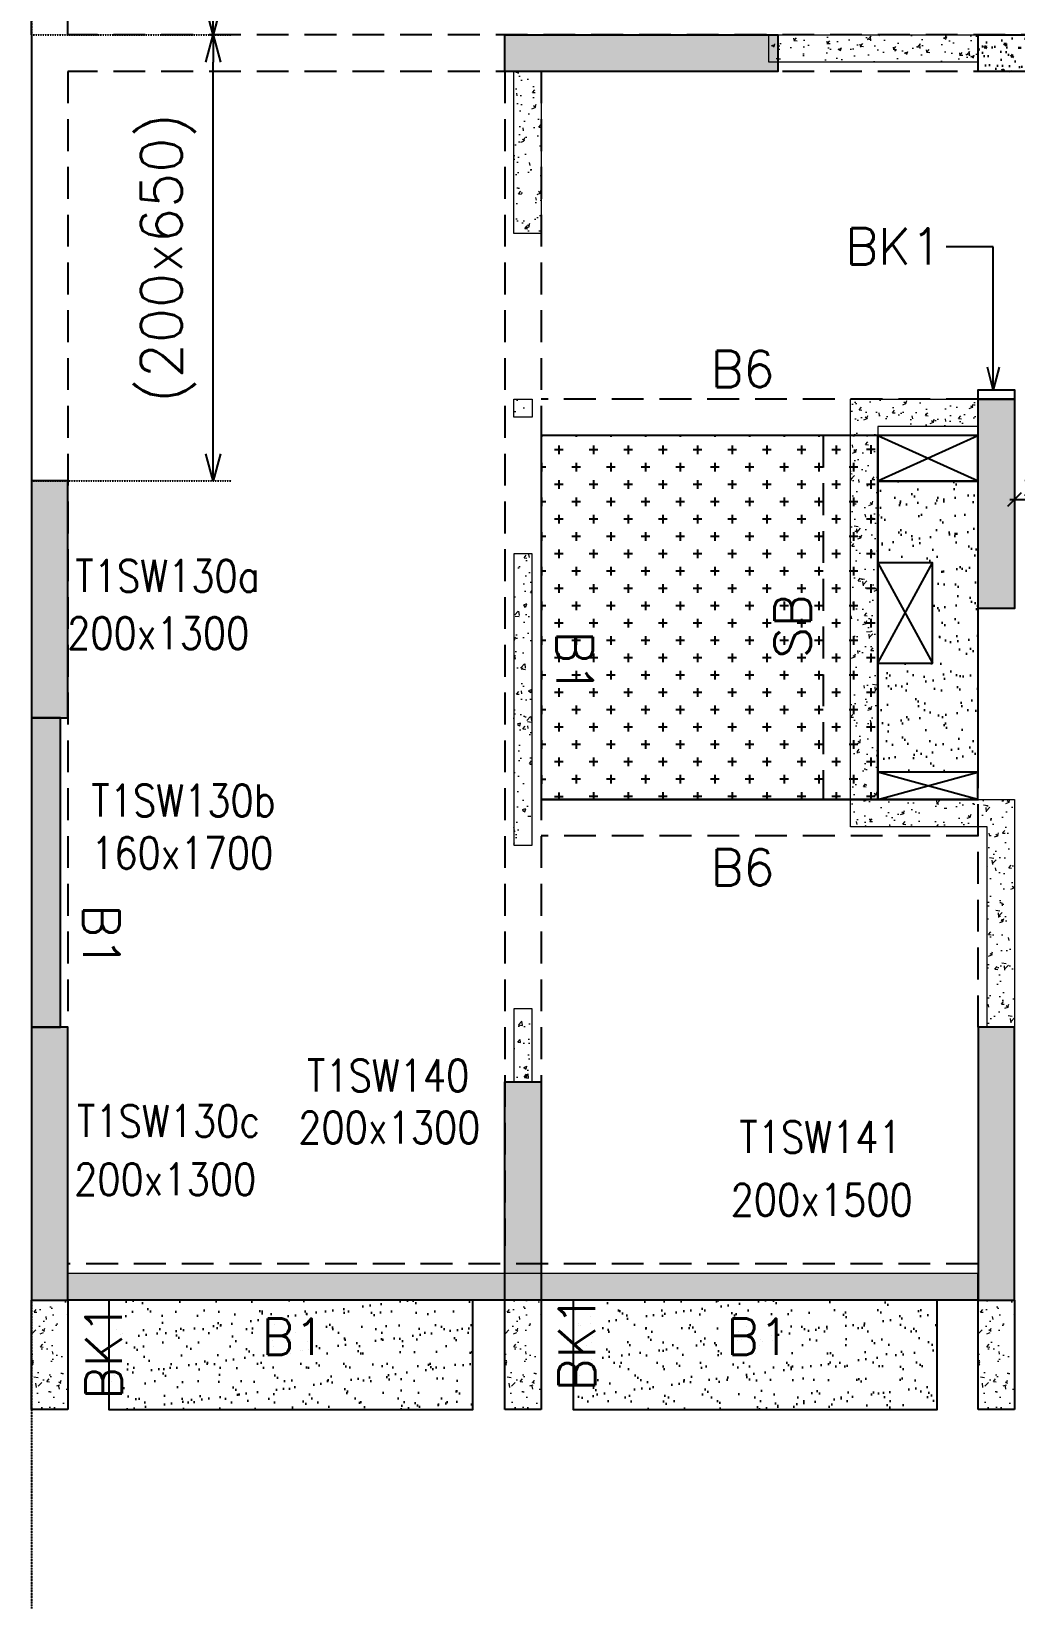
# Model space of a CAD drawing. Header units: millimetres. Extents: x 1078357 to 2594950, y -4969473 to -4636555.
# Drawn here: x 1628183 to 1633584, y -4670089 to -4661428 of the extents above; entities that cross this region are included whole.
import ezdxf

# ---------------------------------------------------------------- set-up
doc = ezdxf.new("R2010")
doc.units = ezdxf.units.MM
doc.header["$PDMODE"] = 35
for name, pattern in [('CONTINOUS', [0]), ('DOT', [0.25, 0, -0.25]), ('HIDDEN', [0.375, 0.25, -0.125]), ('New Retail block$0$CONTINOUS', [0])]:
    doc.linetypes.add(name, pattern=pattern)
doc.layers.get('0').update_dxf_attribs({"lineweight": 0})
doc.layers.get('Defpoints').update_dxf_attribs({"lineweight": 0})
for name, color, linetype, lineweight in [('A-_ANOTDIMA_D-', 6, 'Continuous', 13), ('COL. NO.', 30, 'Continuous', 25), ('COL. SIZE', 7, 'Continuous', 25), ('DIM', 9, 'Continuous', 25), ('HATCH', 8, 'Continuous', 30), ('RCC UPSTAND', 43, 'Continuous', 30), ('S-NON STR RCC WALL', 8, 'Continuous', 0)]:
    doc.layers.add(name, color=color, linetype=linetype, lineweight=lineweight)
for name, color, linetype in [('B-200x325', 201, 'HIDDEN'), ('B-200x450', 52, 'HIDDEN'), ('B-200x650', 241, 'HIDDEN'), ('B-300xSLAB THK.', 151, 'Continuous'), ('BK1-200x650', 241, 'HIDDEN'), ('DROP SLAB', 8, 'Continuous'), ('EXPANSION JOINT', 10, 'HIDDEN'), ('NON STR. RCC WALL', 6, 'Continuous'), ('S-COLUMN_SHEAR WALL', 1, 'Continuous'), ('S-DIM', 2, 'Continuous'), ('S-PROJECTION', 54, 'New Retail block$0$CONTINOUS'), ('SLAB FOLD', 8, 'Continuous')]:
    doc.layers.add(name, color=color, linetype=linetype)
doc.styles.add('Roman', font='romans')
doc.styles.add('ROMANS', font='romans.shx', dxfattribs={"width": 0.85})
doc.dimstyles.new('HARESH', dxfattribs={"dimtxt": 150, "dimasz": 75, "dimexe": 0, "dimexo": 0, "dimgap": 25, "dimtad": 1, "dimdec": 0, "dimdsep": 46, "dimtxsty": 'Roman', "dimblk": 'OBLIQUE', "dimcen": 225, "dimdle": 25, "dimclrd": 2, "dimclre": 2, "dimclrt": 7, "dimadec": 8, "dimazin": 1, "dimtfac": 1, "dimtdec": 0, "dimtmove": 0, "dimatfit": 0, "dimfxl": 1, "dimlwd": -1, "dimlwe": -1, "dimarcsym": 0})

# ---------------------------------------------------------------- blocks, each defined once
blk = doc.blocks.new('_Oblique')
at = {"color": 0, "linetype": 'ByBlock', "lineweight": -2}
blk.add_line((-0.5, -0.5), (0.5, 0.5), dxfattribs=at)
blk = doc.blocks.new('*D1179')
at = {"layer": 'Defpoints', "color": 0, "ltscale": 700, "transparency": 16777216}
for p in [(1633583.3, -4663596.7, 0), (1634258, -4663596.6, 0), (1633583.3, -4663998.7)]:
    blk.add_point(p, dxfattribs=at)
at = {"layer": 'DIM', "color": 2, "ltscale": 700, "transparency": 16777216}
for p, q in [((1633583.3, -4663596.7), (1633583.3, -4663998.7)), ((1634258, -4663596.6), (1634258, -4663998.7)), ((1634283, -4663998.7), (1633558.3, -4663998.7))]:
    blk.add_line(p, q, dxfattribs=at)
at = {"layer": 'DIM', "color": 2, "ltscale": 700, "transparency": 16777216, "xscale": 75, "yscale": 75, "zscale": 75, "rotation": 180}
blk.add_blockref('_Oblique', (1633583.3, -4663998.7), dxfattribs=at)
at = {"layer": 'DIM', "color": 2, "ltscale": 700, "transparency": 16777216, "xscale": 75, "yscale": 75, "zscale": 75}
blk.add_blockref('_Oblique', (1634258, -4663998.7), dxfattribs=at)
at = {"layer": 'DIM', "color": 7, "ltscale": 700, "transparency": 16777216, "insert": (1633920.6, -4663923.7), "char_height": 150, "attachment_point": 5, "style": 'Roman'}
blk.add_mtext('{\\H0.666667x;200x650}', dxfattribs=at)
blk = doc.blocks.new('_Open30')
at = {"color": 0, "linetype": 'ByBlock', "lineweight": -2}
for p, q in [((-1, 0.268), (0, 0)), ((0, 0), (-1, -0.268)), ((0, 0), (-1, 0))]:
    blk.add_line(p, q, dxfattribs=at)
blk = doc.blocks.new('*D1216')
at = {"layer": 'Defpoints', "color": 0, "linetype": 'CONTINOUS', "ltscale": 0.5, "transparency": 16777216}
for p in [(1628183.5, -4661446.2, 0), (1629180.6, -4661446.2), (1628183.5, -4663896.1, 0)]:
    blk.add_point(p, dxfattribs=at)
at = {"layer": 'S-DIM', "color": 2, "linetype": 'DOT', "ltscale": 0.5, "transparency": 16777216}
for p, q in [((1628183.5, -4661446.2), (1629280.6, -4661446.2)), ((1628183.5, -4663896.1), (1629280.6, -4663896.1))]:
    blk.add_line(p, q, dxfattribs=at)
at = {"layer": 'S-DIM', "color": 2, "linetype": 'CONTINOUS', "ltscale": 0.5, "transparency": 16777216}
blk.add_line((1629180.6, -4663746.1), (1629180.6, -4661596.2), dxfattribs=at)
at = {"layer": 'S-DIM', "color": 2, "linetype": 'CONTINOUS', "ltscale": 0.5, "transparency": 16777216, "xscale": 150, "yscale": 150, "zscale": 150}
for p, rotation in [((1629180.6, -4661446.2), 90), ((1629180.6, -4663896.1), 270)]:
    blk.add_blockref('_Open30', p, dxfattribs=dict(at, rotation=rotation))
at = {"layer": 'S-DIM', "color": 7, "linetype": 'CONTINOUS', "ltscale": 0.5, "transparency": 16777216, "insert": (1628934.2, -4662671.1), "char_height": 225, "attachment_point": 5, "rotation": 90, "style": 'Roman'}
blk.add_mtext('(200x650)', dxfattribs=at)
blk = doc.blocks.new('*D1217')
at = {"layer": 'Defpoints', "color": 0, "linetype": 'CONTINOUS', "ltscale": 0.5, "transparency": 16777216}
for p in [(1628183.5, -4659446.1, 0), (1628183.5, -4661446.2, 0), (1629180.6, -4661446.2)]:
    blk.add_point(p, dxfattribs=at)
at = {"layer": 'S-DIM', "color": 2, "linetype": 'DOT', "ltscale": 0.5, "transparency": 16777216}
for p, q in [((1628183.5, -4659446.1), (1629280.6, -4659446.1)), ((1628183.5, -4661446.2), (1629280.6, -4661446.2))]:
    blk.add_line(p, q, dxfattribs=at)
at = {"layer": 'S-DIM', "color": 2, "linetype": 'CONTINOUS', "ltscale": 0.5, "transparency": 16777216}
blk.add_line((1629180.6, -4659596.1), (1629180.6, -4661296.2), dxfattribs=at)
at = {"layer": 'S-DIM', "color": 2, "linetype": 'CONTINOUS', "ltscale": 0.5, "transparency": 16777216, "xscale": 150, "yscale": 150, "zscale": 150}
for p, rotation in [((1629180.6, -4659446.1), 90), ((1629180.6, -4661446.2), 270)]:
    blk.add_blockref('_Open30', p, dxfattribs=dict(at, rotation=rotation))
at = {"layer": 'S-DIM', "color": 7, "linetype": 'CONTINOUS', "ltscale": 0.5, "transparency": 16777216, "insert": (1628934.2, -4660446.1), "char_height": 225, "attachment_point": 5, "rotation": 90, "style": 'Roman'}
blk.add_mtext('(200x450)', dxfattribs=at)
blk = doc.blocks.new('G$CD63B60BD')
at = {"layer": 'COL. NO.', "linetype": 'Continuous', "style": 'ROMANS', "width": 0.85}
for s, p in [('T1SW130a', (44965.2, 3891.1, -320.4)), ('T1SW130b', (45053.1, 2657.3, -320.4)), ('T1SW140', (46237.7, 1147.3, -320.4)), ('T1SW130c', (44974.3, 897.6, -323.1)), ('T1SW141', (48613.2, 809.1, -320.4))]:
    blk.add_text(s, height=175, dxfattribs=at).set_placement(p)
at = {"layer": 'COL. SIZE', "linetype": 'Continuous', "style": 'ROMANS', "width": 0.85}
for s, p in [('200x1300', (44920.6, 3577, -320.4)), ('160x1700', (45052.5, 2369.2, -320.4)), ('200x1300', (46190.3, 861.3, -320.4)), ('200x1300', (44958.9, 576.9, -323.1)), ('200x1500', (48565.8, 464.2, -320.4))]:
    blk.add_text(s, height=175, dxfattribs=at).set_placement(p)

msp = doc.modelspace()

# ---------------------------------------------------------------- hatches: boundary and pattern name
at = {"layer": 'DROP SLAB'}
h = msp.add_hatch(dxfattribs=at)
h.set_pattern_fill('CROSS', color=8, scale=15, angle=0.03079)
h.set_pattern_definition([(180.03079016, (-6069857.3, 28121287.04), (-95.19879988, -95.3011726), [47.625, -142.875]), (270.03079016, (-6069881.12, 28121310.84), (95.3011726, -95.19879988), [47.625, -142.875])])
h.paths.add_polyline_path([(1632833.3, -4663646.1), (1630983.3, -4663646), (1630983.3, -4665645.8), (1632833.3, -4665645.9)])
at = {"layer": 'HATCH'}
h = msp.add_hatch(dxfattribs=at)
h.set_pattern_fill('AR-SAND', color=8, scale=3, angle=359.97015)
h.set_pattern_definition([(37.47015413, (-4585435.56, 23611079.41), (-4.72361136, 146.8264517), [0, -115.824, 0, -129.54, 0, -123.825]), (7.4701541, (-4585435.56, 23611079.41), (134.9689868, 214.9772528), [0, -62.484, 0, -104.394, 0, -40.005]), (327.47015413, (-4585529.28, 23611079.46), (237.29790347, 0.3075449), [0, -38.1, 0, -137.16, 0, -179.07]), (317.4701541, (-4585529.28, 23611079.46), (229.1017424, 66.759465), [0, -19.05, 0, -89.916, 0, -102.87])])
h.paths.add_polyline_path([(1633382.6, -4665496.2), (1632832.6, -4665496.2), (1632832.6, -4664896.1), (1633132.5, -4664896.1), (1633132.5, -4664346.2), (1632832.6, -4664346.2), (1632832.6, -4663896.2), (1633382.5, -4663896.2)])
h = msp.add_hatch(dxfattribs=at)
h.set_pattern_fill('AR-SAND', color=8, scale=3, angle=179.97015)
h.set_pattern_definition([(37.47015413, (-3476374.46, 18703112.49), (-4.72361136, 146.8264517), [0, -115.824, 0, -129.54, 0, -123.825]), (7.4701541, (-3476374.46, 18703112.49), (134.9689868, 214.9772528), [0, -62.484, 0, -104.394, 0, -40.005]), (327.4701541, (-3476468.18, 18703112.54), (237.2979035, 0.3075449), [0, -38.1, 0, -137.16, 0, -179.07]), (317.4701541, (-3476468.18, 18703112.54), (229.1017424, 66.759465), [0, -19.05, 0, -89.916, 0, -102.87])])
h.paths.add_polyline_path([(1630608.5, -4668396.1), (1628608.5, -4668396.1), (1628608.5, -4668996.1), (1630608.5, -4668996.1)])
h = msp.add_hatch(dxfattribs=at)
h.set_pattern_fill('AR-SAND', color=8, scale=3, angle=179.97015)
h.set_pattern_definition([(37.47015413, (-3478924.46, 18703112.49), (-4.72361136, 146.8264517), [0, -115.824, 0, -129.54, 0, -123.825]), (7.4701541, (-3478924.46, 18703112.49), (134.9689868, 214.9772528), [0, -62.484, 0, -104.394, 0, -40.005]), (327.4701541, (-3479018.18, 18703112.54), (237.2979035, 0.3075449), [0, -38.1, 0, -137.16, 0, -179.07]), (317.4701541, (-3479018.18, 18703112.54), (229.1017424, 66.759465), [0, -19.05, 0, -89.916, 0, -102.87])])
h.paths.add_polyline_path([(1633158.5, -4668396.1), (1631158.5, -4668396.1), (1631158.5, -4668996.1), (1633158.5, -4668996.1)])
at = {"layer": 'RCC UPSTAND'}
h = msp.add_hatch(dxfattribs=at)
h.set_pattern_fill('AR-CONC', color=8, scale=20, angle=90)
h.set_pattern_definition([(140, (-1561941.7, -7196665.7), (12.550427, 143.4520365), [15, -165]), (85, (-1561941.7, -7196665.7), (-150.438427, -27.7502667), [12, -132]), (190.4514445, (-1561940.65, -7196653.75), (-137.887998, 115.7017693), [12.7480384, -140.2284224]), (136.1842, (-1561981.7, -7196665.7), (33.103856, 213.448266), [22.5, -247.5]), (186.6356355, (-1561978.94, -7196647.91), (-194.82372, 186.932389), [19.122068, -210.342752]), (81.184164, (-1561981.7, -7196665.7), (-194.82372, 186.932389), [18, -198]), (111, (-1561971.7, -7196645.7), (80.523778, 119.3814104), [15, -165]), (56, (-1561971.7, -7196645.7), (-145.030009, 48.6630664), [12, -132]), (161.4514447, (-1561964.99, -7196635.75), (-64.5062306, 168.0444753), [12.748038, -140.2284224]), (127.5, (-1561941.7, -7196665.7), (-66.57877077, 2.43197106), [0, -130.4, 0, -134, 0, -132.5]), (97.5, (-1561941.7, -7196665.7), (-78.8823424, 52.6139075), [0, -76.4, 0, -127.4, 0, -50.5]), (57.5, (-1561941.7, -7196710.3), (4.51097435, 106.7644872), [0, -50, 0, -156, 0, -207]), (47.5, (-1561941.7, -7196730.3), (-20.0209965, 116.6372339), [0, -65, 0, -103.6, 0, -147])])
h.paths.add_polyline_path([(1633383.3, -4661446.1), (1634058.3, -4661446.1), (1634058.3, -4661646.2), (1633383.3, -4661646.2)])
at = {"layer": 'S-COLUMN_SHEAR WALL', "lineweight": 25}
h = msp.add_hatch(color=1, dxfattribs=at)
h.dxf.hatch_style = 1
h.paths.add_polyline_path([(1630783.3, -4661446.1), (1632283.3, -4661446.1), (1632283.3, -4661646.1), (1630783.3, -4661646.1)])
h = msp.add_hatch(color=1, dxfattribs=at)
h.dxf.hatch_style = 1
h.paths.add_polyline_path([(1633383.3, -4663446.2), (1633583.3, -4663446.2), (1633583.3, -4664596.2), (1633383.3, -4664596.2)])
h = msp.add_hatch(color=1, dxfattribs=at)
h.dxf.hatch_style = 1
h.paths.add_polyline_path([(1628383.3, -4663896.1), (1628183.3, -4663896.1), (1628183.3, -4665196.1), (1628383.3, -4665196.1)])
at = {"layer": 'S-COLUMN_SHEAR WALL', "lineweight": 25, "extrusion": (-1.00316e-06, -2.11765e-11, 1)}
h = msp.add_hatch(color=1, dxfattribs=at)
h.dxf.hatch_style = 1
h.paths.add_polyline_path([(1628183.3, -4666896.2), (1628343.3, -4666896.2), (1628343.3, -4665196.1), (1628183.3, -4665196.1)])
at = {"layer": 'S-COLUMN_SHEAR WALL', "lineweight": 25}
h = msp.add_hatch(color=1, dxfattribs=at)
h.dxf.hatch_style = 1
h.paths.add_polyline_path([(1628183.3, -4668396.2), (1628383.3, -4668396.2), (1628383.3, -4666896.1), (1628183.3, -4666896.1)])
h = msp.add_hatch(color=1, dxfattribs=at)
h.dxf.hatch_style = 1
h.paths.add_polyline_path([(1633383.3, -4668396.2), (1633583.3, -4668396.2), (1633583.3, -4666896.1), (1633383.3, -4666896.1)])
h = msp.add_hatch(color=1, dxfattribs=at)
h.dxf.hatch_style = 1
h.paths.add_polyline_path([(1630983.3, -4667196.1), (1630983.3, -4668396.2), (1630783.3, -4668396.2), (1630783.3, -4667196.1)])
at = {"layer": 'S-NON STR RCC WALL', "ltscale": 700}
h = msp.add_hatch(dxfattribs=at)
h.set_pattern_fill('AR-CONC', color=256)
h.set_pattern_definition([(50, (508142.2, 15349.83), (182.184669, -15.9390855), [19.05, -209.55]), (355, (508142.2, 15349.83), (-35.2434214, 191.056845), [15.24, -167.640584]), (100.4514447, (508157.38, 15348.5), (146.941247, 175.117752), [16.190009, -178.0902446]), (46.1842, (508142.2, 15400.63), (271.079041, -42.042328), [28.575, -314.325]), (96.6355576, (508164.78, 15397.13), (237.404134, 247.426125), [24.285023, -267.135608]), (351.184151, (508142.2, 15400.63), (237.404134, 247.426125), [22.859967, -251.459732]), (21, (508167.6, 15387.93), (151.6143913, -102.265198), [19.05, -209.55]), (326, (508167.6, 15387.93), (61.802028, 184.187966), [15.24, -167.64]), (71.451445, (508180.23, 15379.41), (213.416419, 81.922769), [16.190009, -178.0899376]), (37.5, (508142.195, 15349.83), (3.08860325, 84.5550389), [0, -165.608, 0, -170.18, 0, -168.275]), (7.5, (508142.195, 15349.83), (66.8196625, 100.1805748), [0, -97.028, 0, -161.798, 0, -64.135]), (327.5, (508085.55, 15349.83), (135.5905952, -5.728744), [0, -63.5, 0, -198.12, 0, -262.89]), (317.5, (508060.15, 15349.83), (148.1291814, 25.426491), [0, -82.55, 0, -131.572, 0, -186.69])])
h.paths.add_polyline_path([(1632233.5, -4661446.1), (1633383.5, -4661446.1), (1633383.5, -4661596.1), (1632233.5, -4661596.1)])
at = {"layer": 'S-NON STR RCC WALL'}
h = msp.add_hatch(dxfattribs=at)
h.set_pattern_fill('AR-CONC', color=256, angle=180)
h.set_pattern_definition([(50, (-5820701.65, 28024606.46), (182.184669, -15.93908554), [19.05, -209.55]), (355, (-5820701.65, 28024606.46), (-35.2434214, 191.0568452), [15.24, -167.6405842]), (100.4514447, (-5820686.47, 28024605.14), (146.9412471, 175.1177519), [16.1900088, -178.0902446]), (46.1842, (-5820701.65, 28024657.26), (271.0790409, -42.042328), [28.575, -314.325]), (96.6355576, (-5820679.06, 28024653.76), (237.404134, 247.4261246), [24.2850231, -267.1356082]), (351.1841512, (-5820701.65, 28024657.26), (237.404134, 247.4261246), [22.859967, -251.459732]), (21, (-5820676.25, 28024644.56), (151.6143913, -102.2651982), [19.05, -209.55]), (326, (-5820676.25, 28024644.56), (61.8020283, 184.1879661), [15.24, -167.64]), (71.451445, (-5820663.61, 28024636.04), (213.4164193, 81.9227689), [16.1900088, -178.0899376]), (37.5, (-5820701.65, 28024606.463), (3.08860325, 84.55503887), [0, -165.608, 0, -170.18, 0, -168.275]), (7.5, (-5820701.65, 28024606.46), (66.8196625, 100.18057482), [0, -97.028, 0, -161.798, 0, -64.135]), (327.5, (-5820758.29, 28024606.46), (135.59059517, -5.72874399), [0, -63.5, 0, -198.12, 0, -262.89]), (317.5, (-5820783.69, 28024606.46), (148.1291814, 25.42649103), [0, -82.55, 0, -131.572, 0, -186.69])])
h.paths.add_polyline_path([(1630833.5, -4661646.1), (1630983.5, -4661646.1), (1630983.5, -4662536), (1630833.5, -4662536)])
h = msp.add_hatch(dxfattribs=at)
h.set_pattern_fill('AR-CONC', color=256, angle=180)
h.set_pattern_definition([(50, (2728108.03, -9345786.55), (182.184669, -15.9390855), [19.05, -209.55]), (355, (2728108.03, -9345786.55), (-35.2434214, 191.056845), [15.24, -167.640584]), (100.4514447, (2728123.21, -9345787.88), (146.941247, 175.117752), [16.190009, -178.0902446]), (46.1842, (2728108.03, -9345735.75), (271.079041, -42.042328), [28.575, -314.325]), (96.6355576, (2728130.62, -9345739.25), (237.404134, 247.426125), [24.285023, -267.135608]), (351.184151, (2728108.03, -9345735.75), (237.404134, 247.426125), [22.859967, -251.459732]), (21, (2728133.43, -9345748.45), (151.6143913, -102.265198), [19.05, -209.55]), (326, (2728133.43, -9345748.45), (61.802028, 184.187966), [15.24, -167.64]), (71.451445, (2728146.06, -9345756.97), (213.416419, 81.922769), [16.190009, -178.0899376]), (37.5, (2728108.03, -9345786.55), (3.08860325, 84.5550389), [0, -165.608, 0, -170.18, 0, -168.275]), (7.5, (2728108.03, -9345786.55), (66.8196625, 100.1805748), [0, -97.028, 0, -161.798, 0, -64.135]), (327.5, (2728051.386, -9345786.55), (135.5905952, -5.728744), [0, -63.5, 0, -198.12, 0, -262.89]), (317.5, (2728025.99, -9345786.55), (148.1291814, 25.426491), [0, -82.55, 0, -131.572, 0, -186.69])])
h.paths.add_polyline_path([(1630833.5, -4663446), (1630933.5, -4663446), (1630933.5, -4663546), (1630833.5, -4663546)])
h = msp.add_hatch(dxfattribs=at)
h.set_pattern_fill('AR-CONC', color=256)
h.set_pattern_definition([(50, (-4755937.19, 23343877.28), (182.184669, -15.9390855), [19.05, -209.55]), (355, (-4755937.19, 23343877.28), (-35.2434214, 191.0568452), [15.24, -167.6405842]), (100.4514447, (-4755922, 23343875.95), (146.9412471, 175.1177519), [16.1900088, -178.0902446]), (46.1842, (-4755937.19, 23343928.08), (271.0790409, -42.042328), [28.575, -314.325]), (96.6355576, (-4755914.6, 23343924.58), (237.404134, 247.4261246), [24.2850231, -267.1356082]), (351.1841512, (-4755937.2, 23343928.08), (237.404134, 247.4261246), [22.859967, -251.459732]), (21, (-4755911.79, 23343915.38), (151.6143913, -102.2651982), [19.05, -209.55]), (326, (-4755911.79, 23343915.38), (61.8020283, 184.1879661), [15.24, -167.64]), (71.451445, (-4755899.15, 23343906.86), (213.4164193, 81.9227689), [16.1900088, -178.0899376]), (37.5, (-4755937.19, 23343877.28), (3.08860325, 84.55503887), [0, -165.608, 0, -170.18, 0, -168.275]), (7.5, (-4755937.19, 23343877.28), (66.8196625, 100.18057482), [0, -97.028, 0, -161.798, 0, -64.135]), (327.5, (-4755993.83, 23343877.28), (135.59059517, -5.728744), [0, -63.5, 0, -198.12, 0, -262.89]), (317.5, (-4756019.23, 23343877.28), (148.1291814, 25.42649103), [0, -82.55, 0, -131.572, 0, -186.69])])
h.paths.add_polyline_path([(1632683.5, -4665796.2), (1632683.5, -4663446.2), (1633383.5, -4663446.2), (1633383.5, -4663596.2), (1632833.5, -4663596.2), (1632833.5, -4665646.2), (1633583.5, -4665646.2), (1633583.5, -4666896.1), (1633433.5, -4666896.1), (1633433.5, -4665796.2)])
h = msp.add_hatch(dxfattribs=at)
h.set_pattern_fill('AR-CONC', color=256, angle=180)
h.set_pattern_definition([(50, (2728121.24, -9344421.88), (182.184669, -15.9390855), [19.05, -209.55]), (355, (2728121.24, -9344421.88), (-35.2434214, 191.056845), [15.24, -167.640584]), (100.4514447, (2728136.42, -9344423.21), (146.941247, 175.117752), [16.190009, -178.0902446]), (46.1842, (2728121.24, -9344371.08), (271.079041, -42.042328), [28.575, -314.325]), (96.6355576, (2728143.83, -9344374.6), (237.404134, 247.426125), [24.285023, -267.135608]), (351.184151, (2728121.24, -9344371.08), (237.404134, 247.426125), [22.859967, -251.459732]), (21, (2728146.64, -9344383.78), (151.6143913, -102.265198), [19.05, -209.55]), (326, (2728146.64, -9344383.78), (61.802028, 184.187966), [15.24, -167.64]), (71.451445, (2728159.28, -9344392.3), (213.416419, 81.922769), [16.190009, -178.0899376]), (37.5, (2728121.24, -9344421.884), (3.08860325, 84.5550389), [0, -165.608, 0, -170.18, 0, -168.275]), (7.5, (2728121.24, -9344421.88), (66.8196625, 100.1805748), [0, -97.028, 0, -161.798, 0, -64.135]), (327.5, (2728064.6, -9344421.884), (135.5905952, -5.728744), [0, -63.5, 0, -198.12, 0, -262.89]), (317.5, (2728039.2, -9344421.88), (148.1291814, 25.426491), [0, -82.55, 0, -131.572, 0, -186.69])])
h.paths.add_polyline_path([(1630833.5, -4665896), (1630933.5, -4665896), (1630933.5, -4664296), (1630833.5, -4664296)])
h = msp.add_hatch(dxfattribs=at)
h.set_pattern_fill('AR-CONC', color=256, angle=180)
h.set_pattern_definition([(50, (1630896.53, -4660402.7), (182.1847, -15.939), [19.05, -209.55]), (355, (1630896.53, -4660402.7), (-35.2434, 191.057), [15.24, -167.6406]), (100.4514, (1630911.7, -4660404.03), (146.9412, 175.1178), [16.19, -178.09]), (46.1842, (1630896.53, -4660351.9), (271.079, -42.042), [28.575, -314.325]), (96.6356, (1630919.12, -4660355.4), (237.404, 247.426), [24.285, -267.136]), (351.184, (1630896.53, -4660351.9), (237.404, 247.426), [22.86, -251.46]), (21, (1630921.93, -4660364.6), (151.6144, -102.2652), [19.05, -209.55]), (326, (1630921.93, -4660364.6), (61.802, 184.188), [15.24, -167.64]), (71.4514, (1630934.56, -4660373.12), (213.4164, 81.9228), [16.19, -178.09]), (37.5, (1630896.526, -4660402.7), (3.0886, 84.55504), [0, -165.608, 0, -170.18, 0, -168.275]), (7.5, (1630896.53, -4660402.7), (66.8197, 100.1806), [0, -97.028, 0, -161.798, 0, -64.135]), (327.5, (1630839.884, -4660402.7), (135.5906, -5.72874), [0, -63.5, 0, -198.12, 0, -262.89]), (317.5, (1630814.48, -4660402.7), (148.1292, 25.4265), [0, -82.55, 0, -131.572, 0, -186.69])])
h.paths.add_polyline_path([(1630833.5, -4667196.4), (1630933.5, -4667196.4), (1630933.5, -4666796), (1630833.5, -4666796)])
h = msp.add_hatch(dxfattribs=at)
h.set_pattern_fill('AR-CONC', color=256)
h.set_pattern_definition([(50, (-5853161.9, 28027896.47), (182.184669, -15.93908554), [19.05, -209.55]), (355, (-5853161.9, 28027896.47), (-35.2434214, 191.0568452), [15.24, -167.6405842]), (100.4514447, (-5853146.72, 28027895.14), (146.9412471, 175.1177519), [16.1900088, -178.0902446]), (46.1842, (-5853161.9, 28027947.27), (271.0790409, -42.042328), [28.575, -314.325]), (96.6355576, (-5853139.31, 28027943.77), (237.404134, 247.4261246), [24.2850231, -267.1356082]), (351.1841512, (-5853161.9, 28027947.27), (237.404134, 247.4261246), [22.859967, -251.459732]), (21, (-5853136.5, 28027934.57), (151.6143913, -102.2651982), [19.05, -209.55]), (326, (-5853136.5, 28027934.57), (61.8020283, 184.1879661), [15.24, -167.64]), (71.451445, (-5853123.87, 28027926.05), (213.4164193, 81.9227689), [16.1900088, -178.0899376]), (37.5, (-5853161.9, 28027896.47), (3.08860325, 84.55503887), [0, -165.608, 0, -170.18, 0, -168.275]), (7.5, (-5853161.9, 28027896.47), (66.8196625, 100.18057482), [0, -97.028, 0, -161.798, 0, -64.135]), (327.5, (-5853218.545, 28027896.47), (135.59059517, -5.72874399), [0, -63.5, 0, -198.12, 0, -262.89]), (317.5, (-5853243.95, 28027896.47), (148.1291814, 25.42649103), [0, -82.55, 0, -131.572, 0, -186.69])])
h.paths.add_polyline_path([(1633380.6, -4668396.2), (1628383.5, -4668396.2), (1628383.5, -4668246.2), (1633380.6, -4668246.2)])
h = msp.add_hatch(dxfattribs=at)
h.set_pattern_fill('AR-CONC', color=256, angle=180)
h.set_pattern_definition([(50, (-8001988.97, 37570711.2), (182.184669, -15.93908554), [19.05, -209.55]), (355, (-8001988.97, 37570711.2), (-35.2434214, 191.0568452), [15.24, -167.6405842]), (100.4514447, (-8001973.78, 37570709.88), (146.9412471, 175.1177519), [16.1900088, -178.0902446]), (46.1842, (-8001988.97, 37570762), (271.0790409, -42.0423279), [28.575, -314.325]), (96.6355576, (-8001966.38, 37570758.5), (237.404134, 247.4261246), [24.2850231, -267.1356082]), (351.1841512, (-8001988.97, 37570762), (237.404134, 247.4261246), [22.859967, -251.459732]), (21, (-8001963.57, 37570749.3), (151.61439127, -102.2651982), [19.05, -209.55]), (326, (-8001963.57, 37570749.3), (61.80202835, 184.1879661), [15.24, -167.64]), (71.451445, (-8001950.93, 37570740.78), (213.4164193, 81.9227689), [16.1900088, -178.0899376]), (37.5, (-8001988.966, 37570711.21), (3.08860325, 84.55503887), [0, -165.608, 0, -170.18, 0, -168.275]), (7.5, (-8001988.97, 37570711.21), (66.81966251, 100.18057482), [0, -97.028, 0, -161.798, 0, -64.135]), (327.5, (-8002045.61, 37570711.21), (135.59059517, -5.72874399), [0, -63.5, 0, -198.12, 0, -262.89]), (317.5, (-8002071.01, 37570711.21), (148.1291814, 25.42649103), [0, -82.55, 0, -131.572, 0, -186.69])])
h.paths.add_polyline_path([(1628383.3, -4668396.1), (1628183.3, -4668396.1), (1628183.3, -4668996.1), (1628383.3, -4668996.1), (1628383.3, -4668996.1), (1628383.3, -4668396.2)], is_closed=False)
h = msp.add_hatch(dxfattribs=at)
h.set_pattern_fill('AR-CONC', color=256, angle=180)
h.set_pattern_definition([(50, (-7999388.93, 37570711.16), (182.184669, -15.93908554), [19.05, -209.55]), (355, (-7999388.93, 37570711.16), (-35.2434214, 191.0568452), [15.24, -167.6405842]), (100.4514447, (-7999373.75, 37570709.83), (146.9412471, 175.1177519), [16.1900088, -178.0902446]), (46.1842, (-7999388.93, 37570761.96), (271.0790409, -42.0423279), [28.575, -314.325]), (96.6355576, (-7999366.34, 37570758.46), (237.404134, 247.4261246), [24.2850231, -267.1356082]), (351.1841512, (-7999388.93, 37570761.96), (237.404134, 247.4261246), [22.859967, -251.459732]), (21, (-7999363.53, 37570749.26), (151.61439127, -102.2651982), [19.05, -209.55]), (326, (-7999363.53, 37570749.26), (61.80202835, 184.1879661), [15.24, -167.64]), (71.451445, (-7999350.9, 37570740.74), (213.4164193, 81.9227689), [16.1900088, -178.0899376]), (37.5, (-7999388.93, 37570711.16), (3.08860325, 84.55503887), [0, -165.608, 0, -170.18, 0, -168.275]), (7.5, (-7999388.93, 37570711.16), (66.81966251, 100.18057482), [0, -97.028, 0, -161.798, 0, -64.135]), (327.5, (-7999445.57, 37570711.16), (135.59059517, -5.72874399), [0, -63.5, 0, -198.12, 0, -262.89]), (317.5, (-7999470.97, 37570711.16), (148.1291814, 25.42649103), [0, -82.55, 0, -131.572, 0, -186.69])])
h.paths.add_polyline_path([(1630983.3, -4668396.1), (1630783.3, -4668396.1), (1630783.3, -4668996.1), (1630983.3, -4668996.1), (1630983.3, -4668996.1), (1630983.3, -4668396.2)], is_closed=False)
h = msp.add_hatch(dxfattribs=at)
h.set_pattern_fill('AR-CONC', color=256, angle=180)
h.set_pattern_definition([(50, (-7996788.95, 37570711.16), (182.184669, -15.93908554), [19.05, -209.55]), (355, (-7996788.95, 37570711.16), (-35.2434214, 191.0568452), [15.24, -167.6405842]), (100.4514447, (-7996773.77, 37570709.83), (146.9412471, 175.1177519), [16.1900088, -178.0902446]), (46.1842, (-7996788.95, 37570761.96), (271.0790409, -42.0423279), [28.575, -314.325]), (96.6355576, (-7996766.36, 37570758.46), (237.404134, 247.4261246), [24.2850231, -267.1356082]), (351.1841512, (-7996788.95, 37570761.96), (237.404134, 247.4261246), [22.859967, -251.459732]), (21, (-7996763.55, 37570749.26), (151.61439127, -102.2651982), [19.05, -209.55]), (326, (-7996763.55, 37570749.26), (61.80202835, 184.1879661), [15.24, -167.64]), (71.451445, (-7996750.92, 37570740.74), (213.4164193, 81.9227689), [16.1900088, -178.0899376]), (37.5, (-7996788.95, 37570711.16), (3.08860325, 84.55503887), [0, -165.608, 0, -170.18, 0, -168.275]), (7.5, (-7996788.95, 37570711.16), (66.81966251, 100.18057482), [0, -97.028, 0, -161.798, 0, -64.135]), (327.5, (-7996845.59, 37570711.16), (135.59059517, -5.72874399), [0, -63.5, 0, -198.12, 0, -262.89]), (317.5, (-7996870.99, 37570711.16), (148.1291814, 25.42649103), [0, -82.55, 0, -131.572, 0, -186.69])])
h.paths.add_polyline_path([(1633583.3, -4668396.1), (1633383.3, -4668396.1), (1633383.3, -4668996.1), (1633583.3, -4668996.1), (1633583.3, -4668996.1), (1633583.3, -4668396.2)], is_closed=False)

# ---------------------------------------------------------------- linework, layer by layer
at = {"layer": 'B-200x325', "ltscale": 700}
for p, q in [((1633383.5, -4663446, 0), (1630983.7, -4663446.1, 0)), ((1633383.7, -4665845.8, 0), (1630983.7, -4665845.8, 0))]:
    msp.add_line(p, q, dxfattribs=at)
at = {"layer": 'B-200x325', "linetype": 'Continuous', "ltscale": 700}
for p, q in [((1633383.5, -4663646, 0), (1630983.7, -4663646.1, 0)), ((1633383.7, -4665645.8, 0), (1630983.7, -4665645.8, 0))]:
    msp.add_line(p, q, dxfattribs=at)
at = {"layer": 'B-200x450', "linetype": 'Continuous', "ltscale": 500}
msp.add_line((1628183.5, -4661446.1, 0), (1628183.5, -4659446.1, 0), dxfattribs=at)
at = {"layer": 'B-200x450', "linetype": 'HIDDEN', "ltscale": 500}
msp.add_line((1628383.5, -4661446.2, 0), (1628383.5, -4659446, 0), dxfattribs=at)
at = {"layer": 'B-200x650', "linetype": 'CONTINOUS', "ltscale": 700}
for p, q in [((1628183.5, -4661446.1, 0), (1628183.5, -4666896.1, 0)), ((1628183.3, -4668996.1, 0), (1628183.3, -4668396.1, 0)), ((1628383.3, -4668396.1, 0), (1628383.3, -4668996.1, 0)), ((1633383.5, -4668396.1, 0), (1628383.5, -4668396.1, 0)), ((1630783.3, -4668996.1, 0), (1630783.3, -4668396.1, 0)), ((1630983.3, -4668396.1, 0), (1630983.3, -4668996.1, 0)), ((1633383.3, -4668996.1, 0), (1633383.3, -4668396.1, 0)), ((1633583.3, -4668396.1, 0), (1633583.3, -4668996.1, 0)), ((1628383.3, -4668996.1, 0), (1628183.3, -4668996.1, 0)), ((1630983.3, -4668996.1, 0), (1630783.3, -4668996.1, 0)), ((1633583.3, -4668996.1, 0), (1633383.3, -4668996.1, 0))]:
    msp.add_line(p, q, dxfattribs=at)
at = {"layer": 'B-200x650', "linetype": 'HIDDEN', "ltscale": 700}
for p, q in [((1634058.3, -4661446.2, 0), (1628383.5, -4661446.2, 0)), ((1634058.3, -4661646.2, 0), (1628383.5, -4661646.2, 0)), ((1628383.5, -4661646.2, 0), (1628383.5, -4666896.1, 0)), ((1630783.5, -4661646.2, 0), (1630783.5, -4668096.1, 0)), ((1630983.5, -4661646.2, 0), (1630983.5, -4668096.1, 0)), ((1633383.5, -4666896.1, 0), (1633383.5, -4664596.1, 0)), ((1633383.5, -4668196.1, 0), (1628383.5, -4668196.1, 0))]:
    msp.add_line(p, q, dxfattribs=at)
at = {"layer": 'B-300xSLAB THK.', "linetype": 'HIDDEN', "ltscale": 700}
msp.add_line((1632533.3, -4663646.1, 0), (1632533.3, -4665645.9, 0), dxfattribs=at)
at = {"layer": 'B-300xSLAB THK.', "linetype": 'ByBlock', "ltscale": 700}
msp.add_line((1632833.3, -4663646.1, 0), (1632833.3, -4665645.9, 0), dxfattribs=at)
at = {"layer": 'BK1-200x650', "linetype": 'Continuous', "ltscale": 700, "elevation": 0}
msp.add_lwpolyline([(1633583.6, -4663446.2), (1633383.5, -4663446.2), (1633383.5, -4663396), (1633583.6, -4663396)], close=True, dxfattribs=at)
at = {"layer": 'DROP SLAB', "color": 3, "linetype": 'CONTINOUS', "ltscale": 500}
for p, q in [((1632833.3, -4663896.1), (1633383.1, -4663646.1, 0)), ((1632833.3, -4663646.1, 0), (1633383.3, -4663896.1)), ((1632833.1, -4664896.2, 0), (1633133.2, -4664346.2, 0)), ((1632833.1, -4664346.2, 0), (1633133.2, -4664896.2, 0)), ((1633382.8, -4665646.1, 0), (1632832.8, -4665496.1, 0)), ((1632833.7, -4665645.9, 0), (1633382.8, -4665496.1, 0))]:
    msp.add_line(p, q, dxfattribs=at)
at = {"layer": 'DROP SLAB', "color": 3, "linetype": 'CONTINOUS', "ltscale": 500, "elevation": 0}
for points in [[(1632833.3, -4663646.1), (1630983.3, -4663646), (1630983.3, -4665645.8), (1632833.3, -4665645.9)], [(1632833.3, -4663896.1), (1633383.1, -4663896.1), (1633383.1, -4663646.1), (1632833.3, -4663646.1)], [(1632833.2, -4664896.2), (1633133.2, -4664896.2), (1633133.2, -4664346.2), (1632833.2, -4664346.2)], [(1632832.8, -4665645.9), (1633382.8, -4665645.9), (1633382.8, -4665496.1), (1632832.8, -4665496.1)]]:
    msp.add_lwpolyline(points, close=True, dxfattribs=at)
at = {"layer": 'EXPANSION JOINT'}
msp.add_line((1628183.5, -4649756.1, 0), (1628183.5, -4670088.7, 0), dxfattribs=at)
msp.add_line((1628183.5, -4649756.1, 0), (1628183.5, -4670088.7, 0), dxfattribs=at)
at = {"layer": 'NON STR. RCC WALL', "elevation": 0}
msp.add_lwpolyline([(1633383.3, -4661446.1), (1634058.3, -4661446.1), (1634058.3, -4661646.2), (1633383.3, -4661646.2)], close=True, dxfattribs=at)
at = {"layer": 'S-COLUMN_SHEAR WALL', "color": 1, "lineweight": 25, "elevation": 0}
for points in [[(1630783.3, -4661446.1), (1632283.3, -4661446.1), (1632283.3, -4661646.1), (1630783.3, -4661646.1)], [(1633383.3, -4663446.2), (1633583.3, -4663446.2), (1633583.3, -4664596.2), (1633383.3, -4664596.2)], [(1628383.3, -4663896.1), (1628183.3, -4663896.1), (1628183.3, -4665196.1), (1628383.3, -4665196.1)], [(1628183.3, -4668396.2), (1628383.3, -4668396.2), (1628383.3, -4666896.1), (1628183.3, -4666896.1)], [(1633383.3, -4668396.2), (1633583.3, -4668396.2), (1633583.3, -4666896.1), (1633383.3, -4666896.1)], [(1630783.3, -4667196.3), (1630983.3, -4667196.3), (1630983.3, -4668396.2), (1630783.3, -4668396.2)]]:
    msp.add_lwpolyline(points, close=True, dxfattribs=at)
at = {"layer": 'S-COLUMN_SHEAR WALL', "color": 1, "lineweight": 25, "extrusion": (-1.00316e-06, -2.11765e-11, 1), "elevation": -1.6}
msp.add_lwpolyline([(1628183.3, -4666896.1), (1628343.3, -4666896.1), (1628343.3, -4665196.1), (1628183.3, -4665196.1)], close=True, dxfattribs=at)
at = {"layer": 'S-NON STR RCC WALL', "ltscale": 700, "elevation": 0}
for points in [[(1632233.5, -4661446.1), (1633383.5, -4661446.1), (1633383.5, -4661596.1), (1632233.5, -4661596.1)], [(1630833.5, -4661646.1), (1630983.5, -4661646.1), (1630983.5, -4662536), (1630833.5, -4662536)], [(1630833.5, -4663446), (1630933.5, -4663446), (1630933.5, -4663546), (1630833.5, -4663546)], [(1630833.5, -4665896), (1630933.5, -4665896), (1630933.5, -4664296), (1630833.5, -4664296)]]:
    msp.add_lwpolyline(points, close=True, dxfattribs=at)
at = {"layer": 'S-NON STR RCC WALL', "elevation": 0}
for points in [[(1632683.5, -4665796.2), (1632683.5, -4663446.2), (1633383.5, -4663446.2), (1633383.5, -4663596.2), (1632833.5, -4663596.2), (1632833.5, -4665646.2), (1633583.5, -4665646.2), (1633583.5, -4666896.1), (1633433.5, -4666896.1), (1633433.5, -4665796.2)], [(1630833.5, -4667196.4), (1630933.5, -4667196.4), (1630933.5, -4666796), (1630833.5, -4666796)], [(1633380.6, -4668396.2), (1628383.5, -4668396.2), (1628383.5, -4668246.2), (1633380.6, -4668246.2)]]:
    msp.add_lwpolyline(points, close=True, dxfattribs=at)
at = {"layer": 'S-PROJECTION', "elevation": 0}
for points in [[(1630608.5, -4668396.1), (1628608.5, -4668396.1), (1628608.5, -4668996.1), (1630608.5, -4668996.1)], [(1633158.5, -4668396.1), (1631158.5, -4668396.1), (1631158.5, -4668996.1), (1633158.5, -4668996.1)]]:
    msp.add_lwpolyline(points, close=True, dxfattribs=at)
at = {"layer": 'SLAB FOLD', "color": 8, "ltscale": 1000, "elevation": 0}
msp.add_lwpolyline([(1633382.6, -4665496.2), (1632832.6, -4665496.2), (1632832.6, -4664896.1), (1633132.5, -4664896.1), (1633132.5, -4664346.2), (1632832.6, -4664346.2), (1632832.6, -4663896.2), (1633382.5, -4663896.2), (1633382.6, -4665496.2)], dxfattribs=at)

# ---------------------------------------------------------------- block references
at = {"layer": 'A-_ANOTDIMA_D-', "color": 2, "ltscale": 700}
msp.add_blockref('G$CD63B60BD', (1583458.3, -4668396.1, 0), dxfattribs=at)

# ---------------------------------------------------------------- texts
at = {"layer": 'B-200x325', "linetype": 'Continuous', "ltscale": 700, "style": 'ROMANS'}
for p in [(1631914.1, -4663380.8, -2.7), (1631914.1, -4666118, -2.7)]:
    msp.add_text('B6', height=200, rotation=359.99945, dxfattribs=at).set_placement(p)
at = {"layer": 'B-200x650', "linetype": 'HIDDEN', "ltscale": 500, "style": 'ROMANS'}
for rotation, p in [(269.99906, (1631067.4, -4664717.4, -2.7)), (269.99906, (1628467.4, -4666221.7, -2.7)), (0.00094, (1629446.5, -4668696.4, -2.7)), (0.00094, (1631999.7, -4668696.4, -2.7))]:
    msp.add_text('B1', height=200, rotation=rotation, dxfattribs=at).set_placement(p)
at = {"layer": 'B-200x650', "linetype": 'CONTINOUS', "ltscale": 700, "style": 'ROMANS'}
for p in [(1631279, -4668895.8, 50), (1628678.9, -4668942.5, 50)]:
    msp.add_text('BK1', height=200, rotation=90, dxfattribs=at).set_placement(p)
at = {"layer": 'B-300xSLAB THK.', "linetype": 'Continuous', "ltscale": 700, "style": 'ROMANS'}
msp.add_text('SB', height=200, rotation=90.00094, dxfattribs=at).set_placement((1632465.1, -4664870.3, -2.7))
at = {"layer": 'BK1-200x650', "linetype": 'Continuous', "ltscale": 700, "style": 'ROMANS'}
msp.add_text('BK1', height=200, rotation=359.99906, dxfattribs=at).set_placement((1632654.6, -4662707.5, -2.7))

# ---------------------------------------------------------------- dimensions: what is measured, and where the dimension line sits
at = {"layer": 'DIM', "ltscale": 700}
dim = msp.add_linear_dim(base=(1633583.3, -4663998.7, 0), p1=(1634258, -4663596.6, 0), p2=(1633583.3, -4663596.7, 0), text='{\\H0.666667x;200x650}', dimstyle='HARESH', override={"dimtxsty": 'Roman', "dimtmove": 1}, dxfattribs=at)
dim.commit()
dim.dimension.update_dxf_attribs({"geometry": '*D1179', "text_midpoint": (1633920.6, -4663923.7, 0)})
at = {"layer": 'S-DIM', "linetype": 'CONTINOUS', "ltscale": 0.5}
for p1, angle, text, picture, middle in [((1628183.5, -4659446.1, 0), 90, '(200x450)', '*D1217', (1628934.2, -4660446.1, 0)), ((1628183.5, -4663896.1, 0), 270, '(200x650)', '*D1216', (1628934.2, -4662671.1, 0))]:
    dim = msp.add_linear_dim(base=(1629180.6, -4661446.2, 0), p1=p1, p2=(1628183.5, -4661446.2, 0), angle=angle, text=text, dimstyle='HARESH', override={"dimtxt": 225, "dimasz": 150, "dimexe": 100, "dimgap": 75, "dimtxsty": 'Roman', "dimblk1": 'Open30', "dimblk2": 'Open30', "dimsah": 1, "dimdle": 1, "dimfxl": 500, "dimarcsym": 1}, dxfattribs=at)
    dim.commit()
    dim.dimension.update_dxf_attribs({"geometry": picture, "text_midpoint": middle})

# ---------------------------------------------------------------- leaders
at = {"layer": 'BK1-200x650', "linetype": 'Continuous', "ltscale": 700}
msp.add_leader([(1633467.1, -4663396, 0), (1633467.1, -4662609.8, 0), (1633208.2, -4662609.8, 0)], dimstyle='HARESH', override={"dimasz": 125, "dimgap": 25, "dimtad": 0, "dimldrblk": 'Open30'}, dxfattribs=at)

doc.saveas('drawing.dxf')
